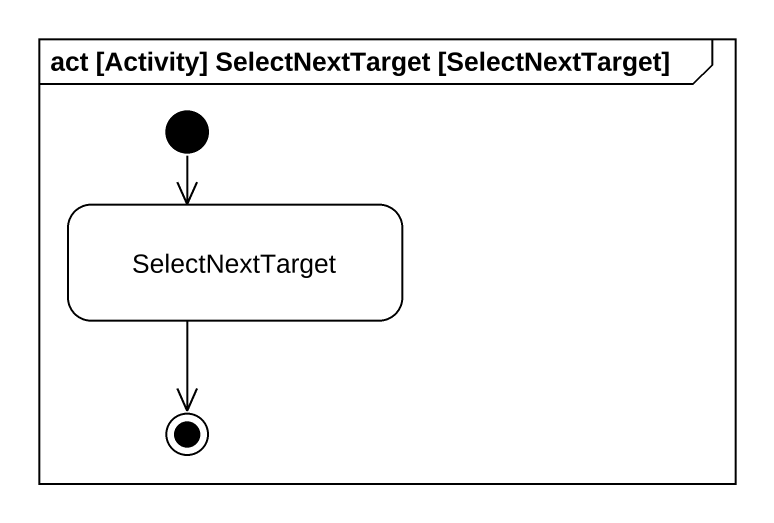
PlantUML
@startuml
mainframe act [Activity] SelectNextTarget [SelectNextTarget]
hide empty description
state SelectNextTarget
[*] --> SelectNextTarget
SelectNextTarget --> [*]
@enduml
